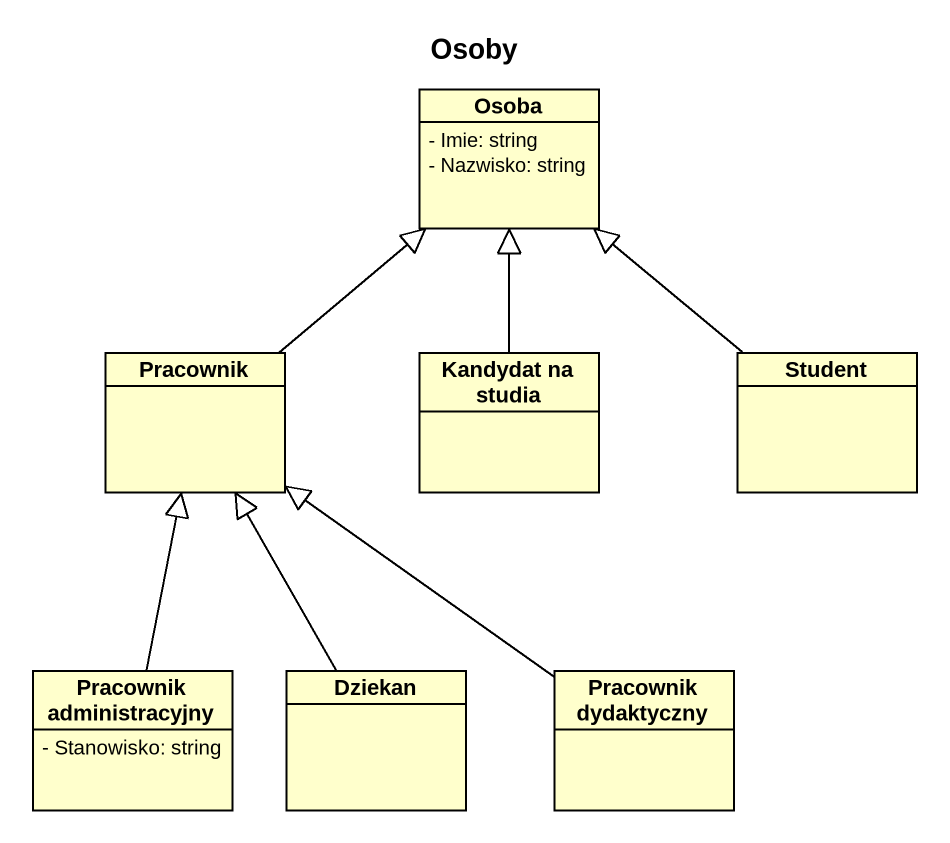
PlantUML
@startuml
title Osoby
hide circle
hide empty members
skinparam classAttributeIconSize 0
class Osoba {
  - Imie: string
  - Nazwisko: string
}
class Pracownik
class "Kandydat na studia" as Kandydat_na_studia
class Student
class "Pracownik administracyjny" as Pracownik_administracyjny {
  - Stanowisko: string
}
class Dziekan
class "Pracownik dydaktyczny" as Pracownik_dydaktyczny
Pracownik -up-|> Osoba
Kandydat_na_studia -up-|> Osoba
Student -up-|> Osoba
Pracownik_administracyjny -up-|> Pracownik
Dziekan -up-|> Pracownik
Pracownik_dydaktyczny -up-|> Pracownik
@enduml
